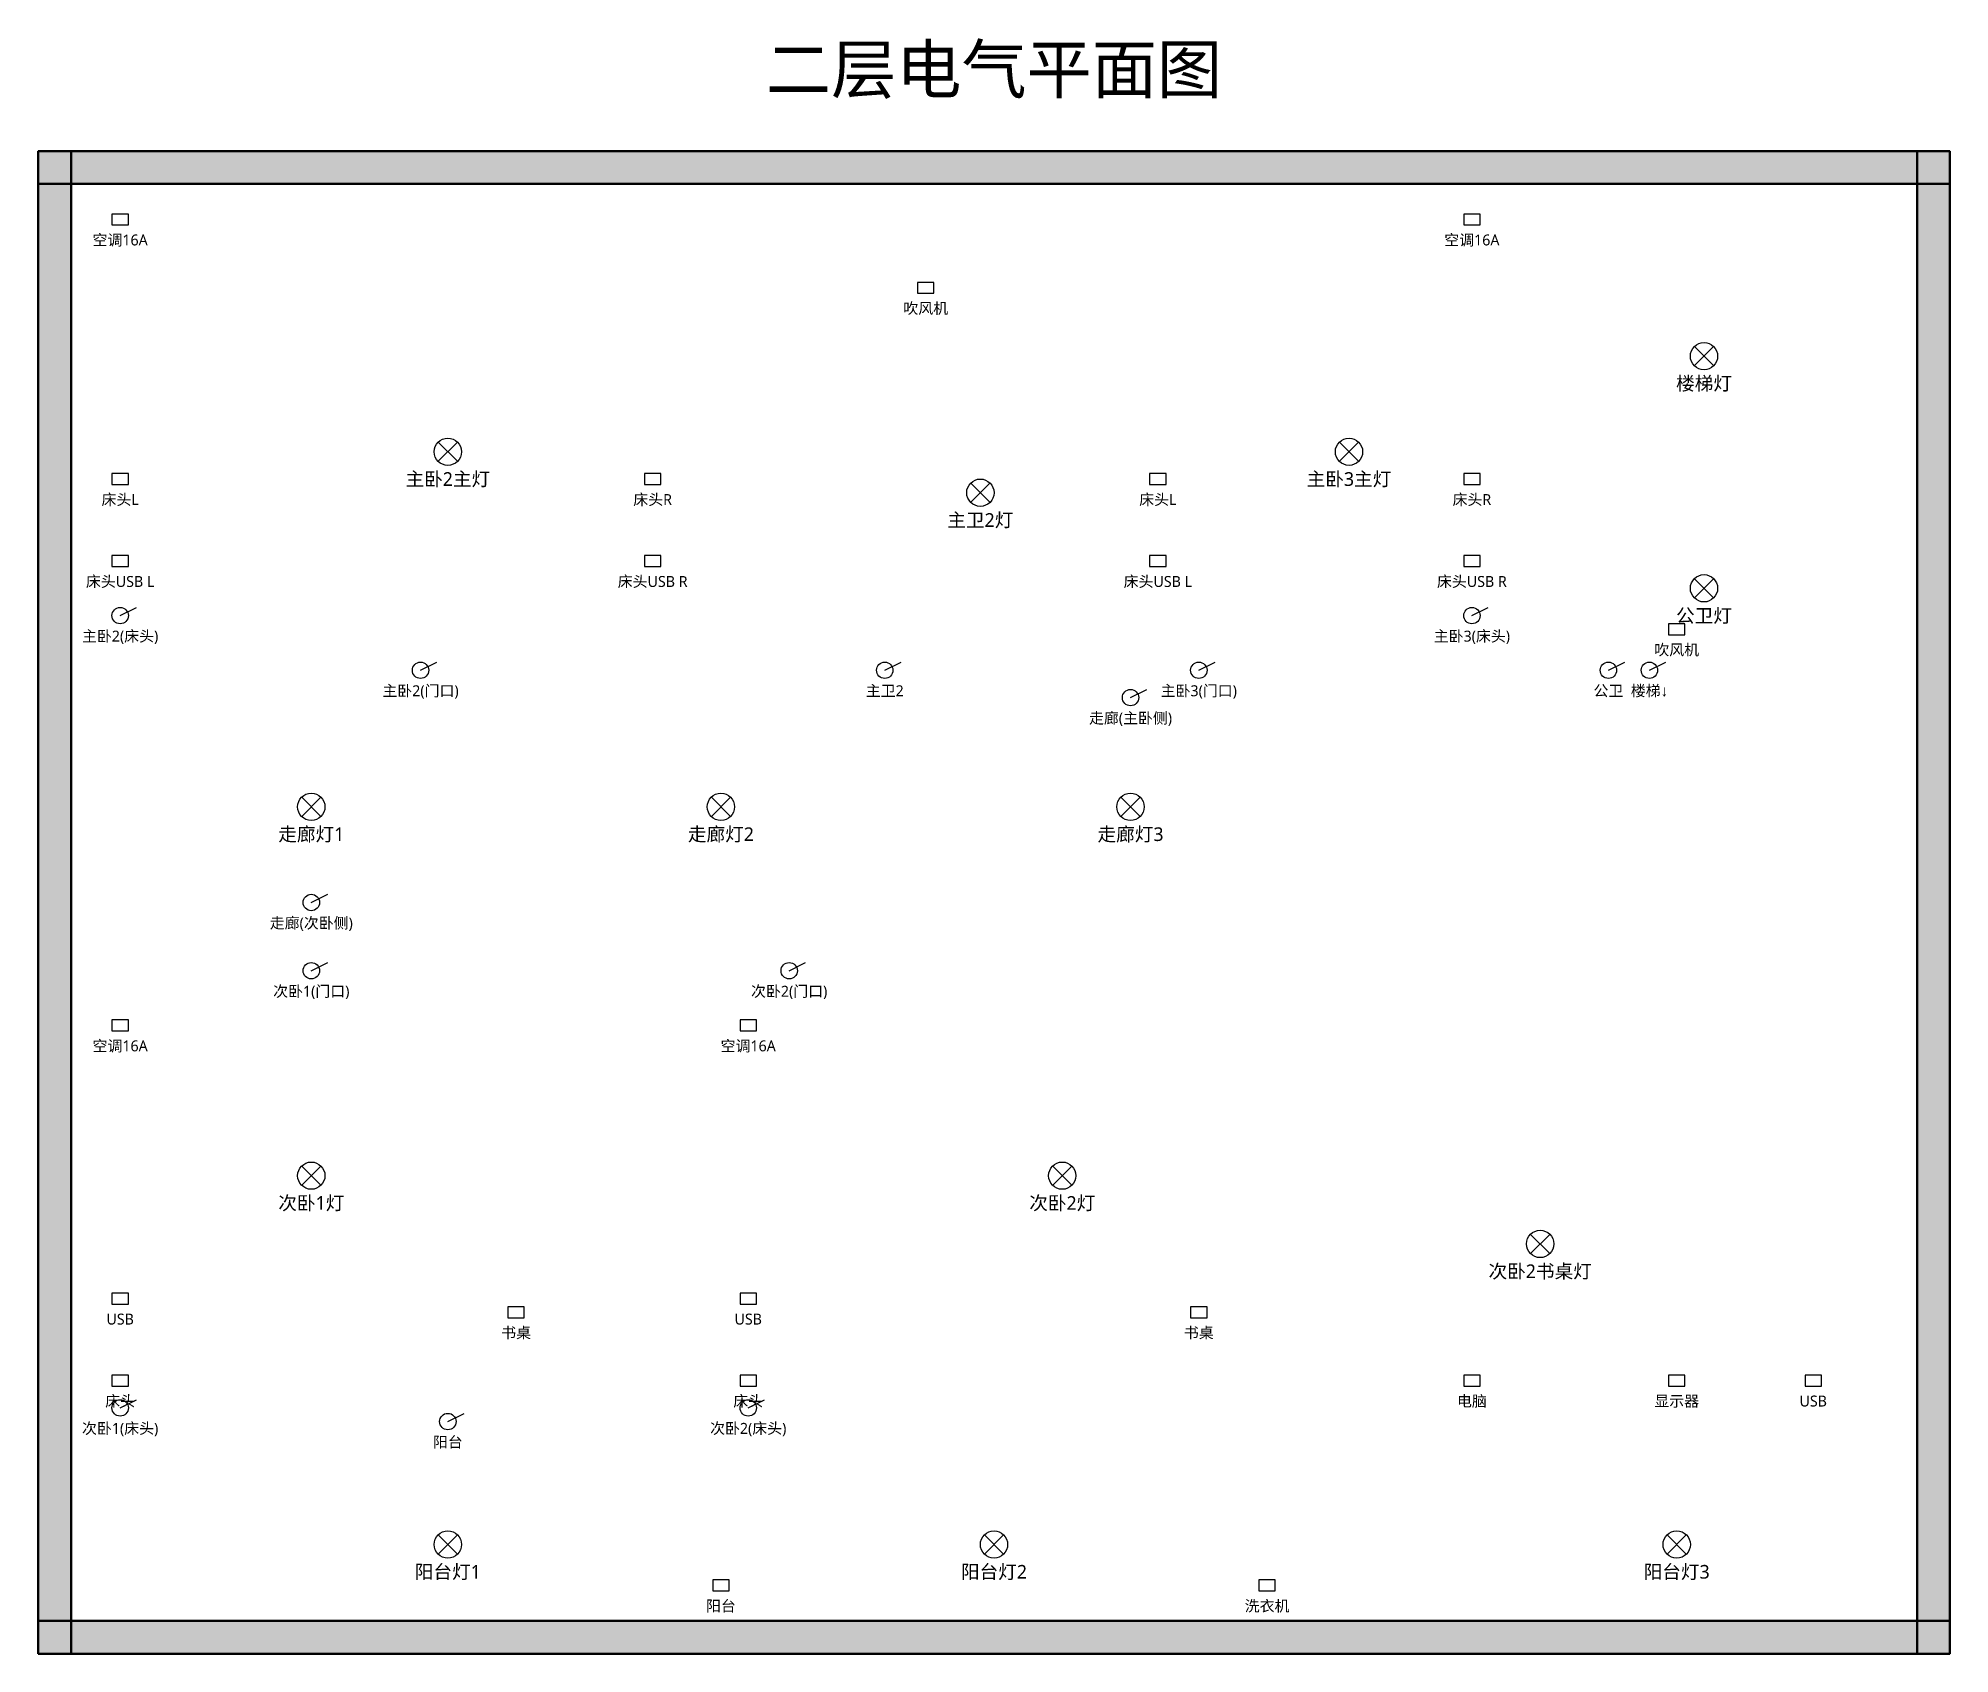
# Model space of a CAD drawing. Header units: millimetres. Extents: x 0 to 14000, y 0 to 11827.
import ezdxf
from ezdxf.enums import TextEntityAlignment as Align

# ---------------------------------------------------------------- set-up
doc = ezdxf.new("R2010")
doc.units = ezdxf.units.MM
for name, color, linetype in [('ELEC-LIGHT', 2, 'Continuous'), ('ELEC-SOCKET', 3, 'Continuous'), ('ELEC-SWITCH', 30, 'Continuous'), ('TEXT', 250, 'Continuous'), ('WALL', 250, 'Continuous'), ('WALL-FILL', 250, 'Continuous')]:
    doc.layers.add(name, color=color, linetype=linetype)
doc.styles.add('CJK', font='NotoSansCJK-Regular.ttc')

msp = doc.modelspace()

# ---------------------------------------------------------------- hatches: boundary and pattern name
at = {"layer": 'WALL-FILL'}
for points in [[(0, 10760), (14000, 10760), (14000, 11000), (0, 11000), (0, 10760)], [(0, 0), (240, 0), (240, 11000), (0, 11000), (0, 0)], [(13760, 0), (14000, 0), (14000, 11000), (13760, 11000), (13760, 0)], [(0, 0), (14000, 0), (14000, 240), (0, 240), (0, 0)]]:
    msp.add_hatch(color=250, dxfattribs=at).paths.add_polyline_path(points)

# ---------------------------------------------------------------- linework, layer by layer
at = {"layer": 'ELEC-LIGHT', "color": 2}
for p, q in [((12130, 9430), (12270, 9570)), ((12130, 9570), (12270, 9430)), ((2930, 8730), (3070, 8870)), ((2930, 8870), (3070, 8730)), ((9530, 8730), (9670, 8870)), ((9530, 8870), (9670, 8730)), ((6830, 8430), (6970, 8570)), ((6830, 8570), (6970, 8430)), ((12130, 7730), (12270, 7870)), ((12130, 7870), (12270, 7730)), ((1930, 6130), (2070, 6270)), ((1930, 6270), (2070, 6130)), ((4930, 6130), (5070, 6270)), ((4930, 6270), (5070, 6130)), ((7930, 6130), (8070, 6270)), ((7930, 6270), (8070, 6130)), ((1930, 3430), (2070, 3570)), ((1930, 3570), (2070, 3430)), ((7430, 3430), (7570, 3570)), ((7430, 3570), (7570, 3430)), ((10930, 2930), (11070, 3070)), ((10930, 3070), (11070, 2930)), ((2930, 730), (3070, 870)), ((2930, 870), (3070, 730)), ((6930, 730), (7070, 870)), ((6930, 870), (7070, 730)), ((11930, 730), (12070, 870)), ((11930, 870), (12070, 730))]:
    msp.add_line(p, q, dxfattribs=at)
for centre in [(12200, 9500), (3000, 8800), (9600, 8800), (6900, 8500), (12200, 7800), (2000, 6200), (5000, 6200), (8000, 6200), (2000, 3500), (7500, 3500), (11000, 3000), (3000, 800), (7000, 800), (12000, 800)]:
    msp.add_circle(centre, 100, dxfattribs=at)
at = {"layer": 'ELEC-SOCKET', "color": 3}
for points in [[(540, 10460), (660, 10460), (660, 10540), (540, 10540), (540, 10460)], [(10440, 10460), (10560, 10460), (10560, 10540), (10440, 10540), (10440, 10460)], [(6440, 9960), (6560, 9960), (6560, 10040), (6440, 10040), (6440, 9960)], [(540, 8560), (660, 8560), (660, 8640), (540, 8640), (540, 8560)], [(4440, 8560), (4560, 8560), (4560, 8640), (4440, 8640), (4440, 8560)], [(8140, 8560), (8260, 8560), (8260, 8640), (8140, 8640), (8140, 8560)], [(10440, 8560), (10560, 8560), (10560, 8640), (10440, 8640), (10440, 8560)], [(540, 7960), (660, 7960), (660, 8040), (540, 8040), (540, 7960)], [(4440, 7960), (4560, 7960), (4560, 8040), (4440, 8040), (4440, 7960)], [(8140, 7960), (8260, 7960), (8260, 8040), (8140, 8040), (8140, 7960)], [(10440, 7960), (10560, 7960), (10560, 8040), (10440, 8040), (10440, 7960)], [(11940, 7460), (12060, 7460), (12060, 7540), (11940, 7540), (11940, 7460)], [(540, 4560), (660, 4560), (660, 4640), (540, 4640), (540, 4560)], [(5140, 4560), (5260, 4560), (5260, 4640), (5140, 4640), (5140, 4560)], [(540, 2560), (660, 2560), (660, 2640), (540, 2640), (540, 2560)], [(3440, 2460), (3560, 2460), (3560, 2540), (3440, 2540), (3440, 2460)], [(5140, 2560), (5260, 2560), (5260, 2640), (5140, 2640), (5140, 2560)], [(8440, 2460), (8560, 2460), (8560, 2540), (8440, 2540), (8440, 2460)], [(540, 1960), (660, 1960), (660, 2040), (540, 2040), (540, 1960)], [(5140, 1960), (5260, 1960), (5260, 2040), (5140, 2040), (5140, 1960)], [(10440, 1960), (10560, 1960), (10560, 2040), (10440, 2040), (10440, 1960)], [(11940, 1960), (12060, 1960), (12060, 2040), (11940, 2040), (11940, 1960)], [(12940, 1960), (13060, 1960), (13060, 2040), (12940, 2040), (12940, 1960)], [(4940, 460), (5060, 460), (5060, 540), (4940, 540), (4940, 460)], [(8940, 460), (9060, 460), (9060, 540), (8940, 540), (8940, 460)]]:
    msp.add_lwpolyline(points, close=True, dxfattribs=at)
at = {"layer": 'ELEC-SWITCH', "color": 30}
for p, q in [((600, 7600), (720, 7660)), ((10500, 7600), (10620, 7660)), ((2800, 7200), (2920, 7260)), ((6200, 7200), (6320, 7260)), ((8500, 7200), (8620, 7260)), ((11500, 7200), (11620, 7260)), ((11800, 7200), (11920, 7260)), ((8000, 7000), (8120, 7060)), ((2000, 5500), (2120, 5560)), ((2000, 5000), (2120, 5060)), ((5500, 5000), (5620, 5060)), ((600, 1800), (720, 1860)), ((5200, 1800), (5320, 1860)), ((3000, 1700), (3120, 1760))]:
    msp.add_line(p, q, dxfattribs=at)
for centre in [(600, 7600), (10500, 7600), (2800, 7200), (6200, 7200), (8500, 7200), (11500, 7200), (11800, 7200), (8000, 7000), (2000, 5500), (2000, 5000), (5500, 5000), (600, 1800), (5200, 1800), (3000, 1700)]:
    msp.add_circle(centre, 60, dxfattribs=at)
at = {"layer": 'WALL', "color": 250, "lineweight": 50}
for points in [[(0, 10760), (14000, 10760), (14000, 11000), (0, 11000), (0, 10760)], [(0, 0), (240, 0), (240, 11000), (0, 11000), (0, 0)], [(13760, 0), (14000, 0), (14000, 11000), (13760, 11000), (13760, 0)], [(0, 0), (14000, 0), (14000, 240), (0, 240), (0, 0)]]:
    msp.add_lwpolyline(points, close=True, dxfattribs=at)

# ---------------------------------------------------------------- texts
at = {"layer": 'TEXT', "color": 250, "style": 'CJK'}
for s, height, p in [('二层电气平面图', 350, (7000, 11600)), ('空调16A', 80, (600, 10350)), ('空调16A', 80, (10500, 10350)), ('吹风机', 80, (6500, 9850)), ('楼梯灯', 100, (12200, 9300)), ('主卧2主灯', 100, (3000, 8600)), ('主卧3主灯', 100, (9600, 8600)), ('床头L', 80, (600, 8450)), ('床头R', 80, (4500, 8450)), ('床头L', 80, (8200, 8450)), ('床头R', 80, (10500, 8450)), ('主卫2灯', 100, (6900, 8300)), ('床头USB L', 80, (600, 7850)), ('床头USB R', 80, (4500, 7850)), ('床头USB L', 80, (8200, 7850)), ('床头USB R', 80, (10500, 7850)), ('公卫灯', 100, (12200, 7600)), ('主卧2(床头)', 80, (600, 7450)), ('主卧3(床头)', 80, (10500, 7450)), ('吹风机', 80, (12000, 7350)), ('主卧2(门口)', 80, (2800, 7050)), ('主卫2', 80, (6200, 7050)), ('主卧3(门口)', 80, (8500, 7050)), ('公卫', 80, (11500, 7050)), ('楼梯↓', 80, (11800, 7050)), ('走廊(主卧侧)', 80, (8000, 6850)), ('走廊灯1', 100, (2000, 6000)), ('走廊灯2', 100, (5000, 6000)), ('走廊灯3', 100, (8000, 6000)), ('走廊(次卧侧)', 80, (2000, 5350)), ('次卧1(门口)', 80, (2000, 4850)), ('次卧2(门口)', 80, (5500, 4850)), ('空调16A', 80, (600, 4450)), ('空调16A', 80, (5200, 4450)), ('次卧1灯', 100, (2000, 3300)), ('次卧2灯', 100, (7500, 3300)), ('次卧2书桌灯', 100, (11000, 2800)), ('USB', 80, (600, 2450)), ('书桌', 80, (3500, 2350)), ('USB', 80, (5200, 2450)), ('书桌', 80, (8500, 2350)), ('床头', 80, (600, 1850)), ('床头', 80, (5200, 1850)), ('电脑', 80, (10500, 1850)), ('显示器', 80, (12000, 1850)), ('USB', 80, (13000, 1850)), ('次卧1(床头)', 80, (600, 1650)), ('次卧2(床头)', 80, (5200, 1650)), ('阳台', 80, (3000, 1550)), ('阳台灯1', 100, (3000, 600)), ('阳台灯2', 100, (7000, 600)), ('阳台灯3', 100, (12000, 600)), ('阳台', 80, (5000, 350)), ('洗衣机', 80, (9000, 350))]:
    msp.add_text(s, height=height, dxfattribs=at).set_placement(p, align=Align.MIDDLE_CENTER)

doc.saveas('drawing.dxf')
